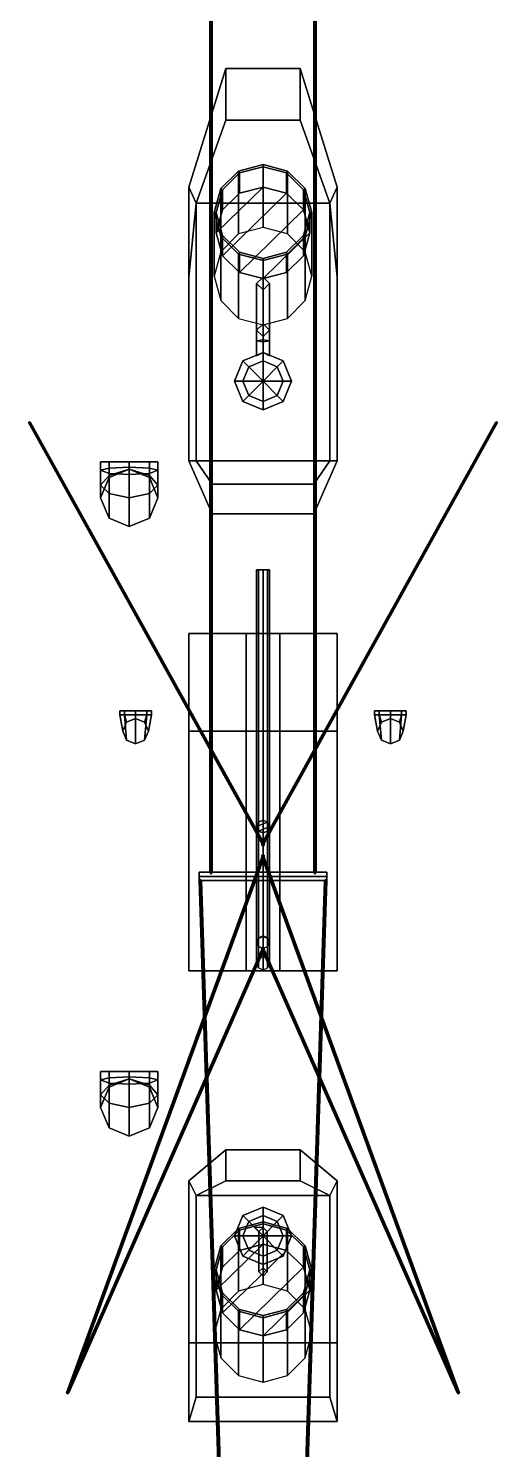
# Model space of a CAD drawing. Extents: x -2.2 to 2.2, y -19.6 to 20.7.
# Drawn here: x -2.21 to 2.21, y -6.52 to 6.89 of the extents above; entities that cross this region are included whole.
import ezdxf

# ---------------------------------------------------------------- set-up
doc = ezdxf.new("R2010")
doc.units = 0
doc.layers.add('SUPERSTRUCTURE', color=3, linetype='CONTINUOUS')

msp = doc.modelspace()

# ---------------------------------------------------------------- linework, layer by layer
at = {"layer": 'SUPERSTRUCTURE'}
for points in [[(-0.49, 19.61, 4.49), (-0.5, 19.62, 4.48), (-0.5, -1.07, 7.4), (-0.49, -1.08, 7.41)], [(-0.5, 19.62, 4.48), (-0.49, 19.61, 4.47), (-0.49, -1.09, 7.38), (-0.5, -1.07, 7.4)], [(-0.48, 19.6, 4.48), (-0.49, 19.61, 4.49), (-0.49, -1.08, 7.41), (-0.48, -1.07, 7.4)], [(-0.49, 19.61, 4.47), (-0.48, 19.6, 4.48), (-0.48, -1.07, 7.4), (-0.49, -1.09, 7.38)], [(0.49, 19.61, 4.49), (0.48, 19.6, 4.48), (0.48, -1.07, 7.4), (0.49, -1.08, 7.41)], [(0.48, 19.6, 4.48), (0.49, 19.61, 4.47), (0.49, -1.09, 7.38), (0.48, -1.07, 7.4)], [(0.5, 19.62, 4.48), (0.49, 19.61, 4.49), (0.49, -1.08, 7.41), (0.5, -1.07, 7.4)], [(0.49, 19.61, 4.47), (0.5, 19.62, 4.48), (0.5, -1.07, 7.4), (0.49, -1.09, 7.38)], [(-0.35, 6.02, 2.33), (-0.35, 6.51, 1.73), (-0.7, 5.39, 1.73), (-0.63, 5.24, 2.33)], [(-0.35, 6.51, 1.718), (-0.7, 5.39, 1.708), (-0.7, 5.39, 1.73), (-0.35, 6.51, 1.73)], [(0.35, 6.02, 2.33), (0.35, 6.51, 1.73), (-0.35, 6.51, 1.73), (-0.35, 6.02, 2.33)], [(0.35, 6.51, 1.73), (0.35, 6.51, 1.718), (-0.35, 6.51, 1.718), (-0.35, 6.51, 1.73)], [(0.7, 5.39, 1.73), (0.35, 6.51, 1.73), (0.35, 6.02, 2.33), (0.63, 5.24, 2.33)], [(0.7, 5.39, 1.73), (0.7, 5.39, 1.708), (0.35, 6.51, 1.718), (0.35, 6.51, 1.73)], [(0.63, 5.24, 2.33), (0.35, 6.02, 2.33), (-0.35, 6.02, 2.33), (-0.63, 5.24, 2.33)], [(-0.23, 4.948, 2.33), (-0.398, 4.78, 2.33), (-0.398, 5.376, 5.126), (-0.23, 5.541, 5.094)], [(-0.23, 5.541, 5.094), (-0.398, 5.376, 5.126), (-0.381, 5.366, 5.128), (-0.22, 5.524, 5.097)], [(-0.381, 5.175, 4.146), (-0.22, 5.333, 4.116), (-0.22, 5.524, 5.097), (-0.381, 5.366, 5.128)], [(0, 5.01, 2.33), (-0.23, 4.948, 2.33), (-0.23, 5.541, 5.094), (0, 5.602, 5.082)], [(0, 5.602, 5.082), (-0.23, 5.541, 5.094), (-0.22, 5.524, 5.097), (0, 5.582, 5.086)], [(-0.22, 5.333, 4.116), (0, 5.391, 4.104), (0, 5.582, 5.086), (-0.22, 5.524, 5.097)], [(0.23, 4.948, 2.33), (0, 5.01, 2.33), (0, 5.602, 5.082), (0.23, 5.541, 5.094)], [(0.23, 5.541, 5.094), (0, 5.602, 5.082), (0, 5.582, 5.086), (0.22, 5.524, 5.097)], [(0, 5.391, 4.104), (0.22, 5.333, 4.116), (0.22, 5.524, 5.097), (0, 5.582, 5.086)], [(0.398, 5.376, 5.126), (0.23, 5.541, 5.094), (0.22, 5.524, 5.097), (0.381, 5.366, 5.128)], [(0.22, 5.333, 4.116), (0.381, 5.175, 4.146), (0.381, 5.366, 5.128), (0.22, 5.524, 5.097)], [(0.398, 4.78, 2.33), (0.23, 4.948, 2.33), (0.23, 5.541, 5.094), (0.398, 5.376, 5.126)], [(-0.7, 5.39, 1.73), (-0.7, 4.54, 1.73), (-0.63, 5.24, 2.33)], [(-0.7, 5.39, 1.708), (-0.7, 4.54, 1.7), (-0.7, 4.54, 1.73), (-0.7, 5.39, 1.73)], [(-0.398, 4.78, 2.33), (-0.46, 4.55, 2.33), (-0.46, 5.15, 5.17), (-0.398, 5.376, 5.126)], [(-0.398, 5.376, 5.126), (-0.46, 5.15, 5.17), (-0.44, 5.15, 5.17), (-0.381, 5.366, 5.128)], [(0, 5.391, 4.104), (-0.44, 4.959, 4.188), (-0.381, 4.743, 4.23), (0.22, 5.333, 4.116)], [(-0.22, 5.333, 4.116), (-0.381, 5.175, 4.146), (-0.44, 4.959, 4.188), (0, 5.391, 4.104)], [(-0.44, 4.959, 4.188), (-0.381, 5.175, 4.146), (-0.381, 5.366, 5.128), (-0.44, 5.15, 5.17)], [(0.46, 5.15, 5.17), (0.398, 5.376, 5.126), (0.381, 5.366, 5.128), (0.44, 5.15, 5.17)], [(0.381, 5.175, 4.146), (0.44, 4.959, 4.188), (0.44, 5.15, 5.17), (0.381, 5.366, 5.128)], [(0.46, 4.55, 2.33), (0.398, 4.78, 2.33), (0.398, 5.376, 5.126), (0.46, 5.15, 5.17)], [(0.63, 5.24, 2.33), (0.7, 4.54, 1.73), (0.7, 5.39, 1.73), (0.63, 5.24, 2.33)], [(0.7, 4.54, 1.73), (0.7, 4.54, 1.7), (0.7, 5.39, 1.708), (0.7, 5.39, 1.73)], [(-0.7, 4.54, 1.73), (-0.7, 2.81, 1.73), (-0.63, 2.81, 2.33), (-0.63, 5.24, 2.33)], [(-0.63, 5.24, 2.33), (-0.63, 2.81, 2.33), (0.63, 2.81, 2.33), (0.63, 5.24, 2.33)], [(0.22, 5.333, 4.116), (-0.381, 4.743, 4.23), (-0.22, 4.585, 4.261), (0.381, 5.175, 4.146)], [(0.63, 2.81, 2.33), (0.7, 2.81, 1.73), (0.7, 4.54, 1.73), (0.63, 5.24, 2.33)], [(-0.46, 4.55, 2.33), (-0.398, 4.32, 2.33), (-0.398, 4.924, 5.214), (-0.46, 5.15, 5.17)], [(-0.46, 5.15, 5.17), (-0.398, 4.924, 5.214), (-0.381, 4.934, 5.212), (-0.44, 5.15, 5.17)], [(-0.381, 4.743, 4.23), (-0.44, 4.959, 4.188), (-0.44, 5.15, 5.17), (-0.381, 4.934, 5.212)], [(0.381, 5.175, 4.146), (-0.22, 4.585, 4.261), (0, 4.527, 4.272), (0.44, 4.959, 4.188)], [(0.44, 4.959, 4.188), (0.381, 4.743, 4.23), (0.381, 4.934, 5.212), (0.44, 5.15, 5.17)], [(0.398, 4.924, 5.214), (0.46, 5.15, 5.17), (0.44, 5.15, 5.17), (0.381, 4.934, 5.212)], [(0.398, 4.32, 2.33), (0.46, 4.55, 2.33), (0.46, 5.15, 5.17), (0.398, 4.924, 5.214)], [(0.44, 4.959, 4.188), (0, 4.527, 4.272), (0.22, 4.585, 4.261), (0.381, 4.743, 4.23)], [(-0.398, 4.924, 5.214), (-0.23, 4.759, 5.246), (-0.22, 4.776, 5.243), (-0.381, 4.934, 5.212)], [(-0.398, 4.32, 2.33), (-0.23, 4.152, 2.33), (-0.23, 4.759, 5.246), (-0.398, 4.924, 5.214)], [(-0.22, 4.585, 4.261), (-0.381, 4.743, 4.23), (-0.381, 4.934, 5.212), (-0.22, 4.776, 5.243)], [(0.381, 4.743, 4.23), (0.22, 4.585, 4.261), (0.22, 4.776, 5.243), (0.381, 4.934, 5.212)], [(0.23, 4.759, 5.246), (0.398, 4.924, 5.214), (0.381, 4.934, 5.212), (0.22, 4.776, 5.243)], [(0.23, 4.152, 2.33), (0.398, 4.32, 2.33), (0.398, 4.924, 5.214), (0.23, 4.759, 5.246)], [(-0.23, 4.759, 5.246), (0, 4.698, 5.258), (0, 4.718, 5.254), (-0.22, 4.776, 5.243)], [(-0.23, 4.152, 2.33), (0, 4.09, 2.33), (0, 4.698, 5.258), (-0.23, 4.759, 5.246)], [(0, 4.527, 4.272), (-0.22, 4.585, 4.261), (-0.22, 4.776, 5.243), (0, 4.718, 5.254)], [(0.22, 4.585, 4.261), (0, 4.527, 4.272), (0, 4.718, 5.254), (0.22, 4.776, 5.243)], [(0, 4.698, 5.258), (0.23, 4.759, 5.246), (0.22, 4.776, 5.243), (0, 4.718, 5.254)], [(0, 4.09, 2.33), (0.23, 4.152, 2.33), (0.23, 4.759, 5.246), (0, 4.698, 5.258)], [(-0.7, 4.54, 1.7), (-0.7, 2.81, 1.716), (-0.7, 2.81, 1.73), (-0.7, 4.54, 1.73)], [(0, 4.1, 2.59), (-0.06, 4.04, 2.59), (-0.06, 4.48, 4.59), (0, 4.54, 4.59)], [(0, 4.42, 4.59), (0.06, 4.48, 4.59), (0, 4.54, 4.59), (-0.06, 4.48, 4.59)], [(-0.06, 4.04, 2.59), (0, 3.98, 2.59), (0, 4.42, 4.59), (-0.06, 4.48, 4.59)], [(0.06, 4.04, 2.59), (0, 4.1, 2.59), (0, 4.54, 4.59), (0.06, 4.48, 4.59)], [(0, 3.98, 2.59), (0.06, 4.04, 2.59), (0.06, 4.48, 4.59), (0, 4.42, 4.59)], [(0.7, 2.81, 1.73), (0.7, 2.81, 1.716), (0.7, 4.54, 1.7), (0.7, 4.54, 1.73)], [(0, 3.95, 2.39), (-0.06, 3.94, 2.45), (-0.06, 4.04, 2.59), (0, 4.1, 2.59)], [(-0.06, 3.94, 2.45), (0, 3.93, 2.51), (0, 3.98, 2.59), (-0.06, 4.04, 2.59)], [(0.06, 3.94, 2.45), (0, 3.95, 2.39), (0, 4.1, 2.59), (0.06, 4.04, 2.59)], [(0, 3.93, 2.51), (0.06, 3.94, 2.45), (0.06, 4.04, 2.59), (0, 3.98, 2.59)], [(0, 3.83, 2.39), (-0.06, 3.8, 2.45), (-0.06, 3.94, 2.45), (0, 3.95, 2.39)], [(-0.06, 3.8, 2.45), (0, 3.83, 2.51), (0, 3.93, 2.51), (-0.06, 3.94, 2.45)], [(0.06, 3.8, 2.45), (0, 3.83, 2.39), (0, 3.95, 2.39), (0.06, 3.94, 2.45)], [(0, 3.83, 2.51), (0.06, 3.8, 2.45), (0.06, 3.94, 2.45), (0, 3.93, 2.51)], [(0, 3.751, 2.68), (0, 3.83, 2.53), (-0.191, 3.751, 2.53), (-0.135, 3.695, 2.68)], [(0, 3.83, 2.33), (-0.191, 3.751, 2.33), (-0.191, 3.751, 2.53), (0, 3.83, 2.53)], [(0.135, 3.695, 2.68), (0.191, 3.751, 2.53), (0, 3.83, 2.53), (0, 3.751, 2.68)], [(0.191, 3.751, 2.33), (0, 3.83, 2.33), (0, 3.83, 2.53), (0.191, 3.751, 2.53)], [(-0.135, 3.695, 2.68), (-0.191, 3.751, 2.53), (-0.27, 3.56, 2.53), (-0.191, 3.56, 2.68)], [(-0.191, 3.751, 2.33), (-0.27, 3.56, 2.33), (-0.27, 3.56, 2.53), (-0.191, 3.751, 2.53)], [(0, 3.56, 2.77), (-0.135, 3.695, 2.68), (-0.191, 3.56, 2.68), (0, 3.56, 2.77)], [(0, 3.56, 2.77), (0, 3.751, 2.68), (-0.135, 3.695, 2.68), (0, 3.56, 2.77)], [(0, 3.56, 2.77), (0.135, 3.695, 2.68), (0, 3.751, 2.68), (0, 3.56, 2.77)], [(0, 3.56, 2.77), (0.191, 3.56, 2.68), (0.135, 3.695, 2.68), (0, 3.56, 2.77)], [(0.191, 3.56, 2.68), (0.27, 3.56, 2.53), (0.191, 3.751, 2.53), (0.135, 3.695, 2.68)], [(0.27, 3.56, 2.33), (0.191, 3.751, 2.33), (0.191, 3.751, 2.53), (0.27, 3.56, 2.53)], [(-0.191, 3.56, 2.68), (-0.27, 3.56, 2.53), (-0.191, 3.369, 2.53), (-0.135, 3.425, 2.68)], [(-0.27, 3.56, 2.33), (-0.191, 3.369, 2.33), (-0.191, 3.369, 2.53), (-0.27, 3.56, 2.53)], [(0, 3.56, 2.77), (-0.191, 3.56, 2.68), (-0.135, 3.425, 2.68), (0, 3.56, 2.77)], [(0, 3.56, 2.77), (-0.135, 3.425, 2.68), (0, 3.369, 2.68), (0, 3.56, 2.77)], [(0, 3.56, 2.77), (0, 3.369, 2.68), (0.135, 3.425, 2.68), (0, 3.56, 2.77)], [(0, 3.56, 2.77), (0.135, 3.425, 2.68), (0.191, 3.56, 2.68), (0, 3.56, 2.77)], [(0.135, 3.425, 2.68), (0.191, 3.369, 2.53), (0.27, 3.56, 2.53), (0.191, 3.56, 2.68)], [(0.191, 3.369, 2.33), (0.27, 3.56, 2.33), (0.27, 3.56, 2.53), (0.191, 3.369, 2.53)], [(-0.135, 3.425, 2.68), (-0.191, 3.369, 2.53), (0, 3.29, 2.53), (0, 3.369, 2.68)], [(-0.191, 3.369, 2.33), (0, 3.29, 2.33), (0, 3.29, 2.53), (-0.191, 3.369, 2.53)], [(0, 3.369, 2.68), (0, 3.29, 2.53), (0.191, 3.369, 2.53), (0.135, 3.425, 2.68)], [(0, 3.29, 2.33), (0.191, 3.369, 2.33), (0.191, 3.369, 2.53), (0, 3.29, 2.53)], [(-0.01, -0.8, 8.5), (0, -0.8, 8.51), (-2.2, 3.18, 1.73), (-2.21, 3.17, 1.73)], [(-2.2, 3.18, 1.47), (-2.21, 3.17, 1.47), (-2.21, 3.17, 1.73), (-2.2, 3.18, 1.73)], [(0, -0.8, 8.49), (-0.01, -0.8, 8.5), (-2.21, 3.17, 1.73), (-2.2, 3.16, 1.73)], [(-2.21, 3.17, 1.47), (-2.2, 3.16, 1.47), (-2.2, 3.16, 1.73), (-2.21, 3.17, 1.73)], [(0, -0.8, 8.51), (0.01, -0.8, 8.5), (-2.19, 3.17, 1.73), (-2.2, 3.18, 1.73)], [(-2.19, 3.17, 1.47), (-2.2, 3.18, 1.47), (-2.2, 3.18, 1.73), (-2.19, 3.17, 1.73)], [(0.01, -0.8, 8.5), (0, -0.8, 8.49), (-2.2, 3.16, 1.73), (-2.19, 3.17, 1.73)], [(-2.2, 3.16, 1.47), (-2.19, 3.17, 1.47), (-2.19, 3.17, 1.73), (-2.2, 3.16, 1.73)], [(-0.01, -0.8, 8.5), (0, -0.8, 8.51), (2.2, 3.18, 1.73), (2.19, 3.17, 1.73)], [(0, -0.8, 8.49), (-0.01, -0.8, 8.5), (2.19, 3.17, 1.73), (2.2, 3.16, 1.73)], [(0, -0.8, 8.51), (0.01, -0.8, 8.5), (2.21, 3.17, 1.73), (2.2, 3.18, 1.73)], [(0.01, -0.8, 8.5), (0, -0.8, 8.49), (2.2, 3.16, 1.73), (2.21, 3.17, 1.73)], [(2.2, 3.18, 1.47), (2.19, 3.17, 1.47), (2.19, 3.17, 1.73), (2.2, 3.18, 1.73)], [(2.19, 3.17, 1.47), (2.2, 3.16, 1.47), (2.2, 3.16, 1.73), (2.19, 3.17, 1.73)], [(2.21, 3.17, 1.47), (2.2, 3.18, 1.47), (2.2, 3.18, 1.73), (2.21, 3.17, 1.73)], [(2.2, 3.16, 1.47), (2.21, 3.17, 1.47), (2.21, 3.17, 1.73), (2.2, 3.16, 1.73)], [(-1.53, 2.72, 2.4), (-1.451, 2.69, 2.65), (-1.451, 2.8, 2.66), (-1.53, 2.8, 2.4)], [(-1.451, 2.74, 2.2), (-1.53, 2.72, 2.4), (-1.53, 2.8, 2.4), (-1.451, 2.8, 2.19)], [(-1.53, 2.8, 2.4), (-1.069, 2.8, 2.66), (-0.99, 2.8, 2.4), (-1.451, 2.8, 2.19)], [(-1.451, 2.8, 2.66), (-1.26, 2.8, 2.78), (-1.069, 2.8, 2.66), (-1.53, 2.8, 2.4)], [(-1.451, 2.67, 2.209), (-1.53, 2.58, 2.4), (-1.53, 2.72, 2.4), (-1.451, 2.74, 2.2)], [(-1.53, 2.58, 2.4), (-1.451, 2.5, 2.591), (-1.451, 2.69, 2.65), (-1.53, 2.72, 2.4)], [(-1.451, 2.69, 2.65), (-1.26, 2.68, 2.77), (-1.26, 2.8, 2.78), (-1.451, 2.8, 2.66)], [(-1.451, 2.8, 2.19), (-0.99, 2.8, 2.4), (-1.069, 2.8, 2.19), (-1.26, 2.8, 2.1)], [(-1.26, 2.75, 2.13), (-1.451, 2.74, 2.2), (-1.451, 2.8, 2.19), (-1.26, 2.8, 2.1)], [(-1.26, 2.73, 2.11), (-1.451, 2.67, 2.209), (-1.451, 2.74, 2.2), (-1.26, 2.75, 2.13)], [(-1.26, 2.73, 1.68), (-1.451, 2.651, 1.66), (-1.451, 2.651, 2.14), (-1.26, 2.73, 2.11)], [(-1.26, 2.73, 2.11), (-1.451, 2.651, 2.14), (-1.451, 2.67, 2.209), (-1.26, 2.73, 2.11)], [(-1.451, 2.5, 2.591), (-1.26, 2.46, 2.67), (-1.26, 2.68, 2.77), (-1.451, 2.69, 2.65)], [(-1.26, 2.68, 2.77), (-1.069, 2.69, 2.65), (-1.069, 2.8, 2.66), (-1.26, 2.8, 2.78)], [(-1.069, 2.74, 2.2), (-1.26, 2.75, 2.13), (-1.26, 2.8, 2.1), (-1.069, 2.8, 2.19)], [(-1.069, 2.67, 2.209), (-1.26, 2.73, 2.11), (-1.26, 2.75, 2.13), (-1.069, 2.74, 2.2)], [(-1.069, 2.651, 1.66), (-1.26, 2.73, 1.68), (-1.26, 2.73, 2.11), (-1.069, 2.651, 2.14)], [(-1.069, 2.651, 2.14), (-1.26, 2.73, 2.11), (-1.26, 2.73, 2.11), (-1.069, 2.67, 2.209)], [(-1.26, 2.46, 2.67), (-1.069, 2.5, 2.591), (-1.069, 2.69, 2.65), (-1.26, 2.68, 2.77)], [(-1.069, 2.69, 2.65), (-0.99, 2.72, 2.4), (-0.99, 2.8, 2.4), (-1.069, 2.8, 2.66)], [(-0.99, 2.72, 2.4), (-1.069, 2.74, 2.2), (-1.069, 2.8, 2.19), (-0.99, 2.8, 2.4)], [(-0.99, 2.58, 2.4), (-1.069, 2.67, 2.209), (-1.069, 2.74, 2.2), (-0.99, 2.72, 2.4)], [(-1.069, 2.5, 2.591), (-0.99, 2.58, 2.4), (-0.99, 2.72, 2.4), (-1.069, 2.69, 2.65)], [(-0.7, 2.81, 1.73), (-0.48, 2.31, 1.73), (-0.48, 2.59, 2.33), (-0.63, 2.81, 2.33)], [(-0.7, 2.81, 1.716), (-0.48, 2.31, 1.721), (-0.48, 2.31, 1.73), (-0.7, 2.81, 1.73)], [(-0.63, 2.81, 2.33), (-0.48, 2.59, 2.33), (0.48, 2.59, 2.33), (0.63, 2.81, 2.33)], [(0.48, 2.59, 2.33), (0.48, 2.31, 1.73), (0.7, 2.81, 1.73), (0.63, 2.81, 2.33)], [(0.48, 2.31, 1.73), (0.48, 2.31, 1.721), (0.7, 2.81, 1.716), (0.7, 2.81, 1.73)], [(-1.451, 2.651, 2.14), (-1.53, 2.46, 2.22), (-1.53, 2.58, 2.4), (-1.451, 2.67, 2.209)], [(-1.451, 2.651, 1.66), (-1.53, 2.46, 1.65), (-1.53, 2.46, 2.22), (-1.451, 2.651, 2.14)], [(-1.53, 2.46, 2.22), (-1.451, 2.269, 2.31), (-1.451, 2.5, 2.591), (-1.53, 2.58, 2.4)], [(-0.99, 2.46, 2.22), (-1.069, 2.651, 2.14), (-1.069, 2.67, 2.209), (-0.99, 2.58, 2.4)], [(-0.99, 2.46, 1.65), (-1.069, 2.651, 1.66), (-1.069, 2.651, 2.14), (-0.99, 2.46, 2.22)], [(-1.069, 2.269, 2.31), (-0.99, 2.46, 2.22), (-0.99, 2.58, 2.4), (-1.069, 2.5, 2.591)], [(-0.48, 2.59, 2.33), (-0.48, 2.31, 1.73), (0.48, 2.31, 1.73), (0.48, 2.59, 2.33)], [(-1.53, 2.46, 1.65), (-1.451, 2.269, 1.67), (-1.451, 2.269, 2.31), (-1.53, 2.46, 2.22)], [(-1.451, 2.269, 2.31), (-1.26, 2.19, 2.35), (-1.26, 2.46, 2.67), (-1.451, 2.5, 2.591)], [(-1.26, 2.19, 2.35), (-1.069, 2.269, 2.31), (-1.069, 2.5, 2.591), (-1.26, 2.46, 2.67)], [(-1.069, 2.269, 1.67), (-0.99, 2.46, 1.65), (-0.99, 2.46, 2.22), (-1.069, 2.269, 2.31)], [(-0.48, 2.31, 1.73), (-0.48, 2.31, 1.721), (0.48, 2.31, 1.721), (0.48, 2.31, 1.73)], [(-1.451, 2.269, 1.67), (-1.26, 2.19, 1.68), (-1.26, 2.19, 2.35), (-1.451, 2.269, 2.31)], [(-1.26, 2.19, 1.68), (-1.069, 2.269, 1.67), (-1.069, 2.269, 2.31), (-1.26, 2.19, 2.35)], [(-0.042, -1.697, 4.498), (-0.06, -1.737, 4.54), (-0.06, 1.78, 4.54), (-0.042, 1.78, 4.498)], [(-0.06, -1.737, 4.54), (-0.042, -1.691, 4.582), (-0.042, 1.78, 4.582), (-0.06, 1.78, 4.54)], [(-0.042, 1.78, 4.582), (0, 1.78, 4.6), (0.042, 1.78, 4.582), (-0.06, 1.78, 4.54)], [(-0.06, 1.78, 4.54), (0.042, 1.78, 4.582), (0.06, 1.78, 4.54), (-0.042, 1.78, 4.498)], [(0, -1.681, 4.48), (-0.042, -1.697, 4.498), (-0.042, 1.78, 4.498), (0, 1.78, 4.48)], [(-0.042, -1.691, 4.582), (0, -1.672, 4.6), (0, 1.78, 4.6), (-0.042, 1.78, 4.582)], [(-0.042, 1.78, 4.498), (0.06, 1.78, 4.54), (0.042, 1.78, 4.498), (0, 1.78, 4.48)], [(0.042, -1.697, 4.498), (0, -1.681, 4.48), (0, 1.78, 4.48), (0.042, 1.78, 4.498)], [(0, -1.672, 4.6), (0.042, -1.691, 4.582), (0.042, 1.78, 4.582), (0, 1.78, 4.6)], [(0.06, -1.737, 4.54), (0.042, -1.697, 4.498), (0.042, 1.78, 4.498), (0.06, 1.78, 4.54)], [(0.042, -1.691, 4.582), (0.06, -1.737, 4.54), (0.06, 1.78, 4.54), (0.042, 1.78, 4.582)], [(-0.7, 1.18, 1.81), (-0.7, 0.26, 1.81), (-0.16, 0.26, 1.95), (-0.16, 1.18, 1.95)], [(0.16, 1.18, 1.95), (0.7, 1.18, 1.81), (-0.7, 1.18, 1.81), (-0.16, 1.18, 1.95)], [(-0.7, 1.18, 1.731), (-0.7, 0.26, 1.74), (-0.7, 0.26, 1.81), (-0.7, 1.18, 1.81)], [(0.7, 1.18, 1.81), (0.7, 1.18, 1.731), (-0.7, 1.18, 1.731), (-0.7, 1.18, 1.81)], [(-0.16, 1.18, 1.95), (-0.16, 0.26, 1.95), (0.16, 0.26, 1.95), (0.16, 1.18, 1.95)], [(0.16, 0.26, 1.95), (0.7, 0.26, 1.81), (0.7, 1.18, 1.81), (0.16, 1.18, 1.95)], [(0.7, 0.26, 1.81), (0.7, 0.26, 1.74), (0.7, 1.18, 1.731), (0.7, 1.18, 1.81)], [(-1.306, 0.412, 2.414), (-1.35, 0.412, 2.52), (-1.35, 0.45, 2.52), (-1.306, 0.45, 2.414)], [(-1.35, 0.412, 2.52), (-1.306, 0.412, 2.626), (-1.306, 0.45, 2.626), (-1.35, 0.45, 2.52)], [(-1.35, 0.45, 2.52), (-1.306, 0.45, 2.626), (-1.2, 0.45, 2.67), (-1.306, 0.45, 2.414)], [(-1.285, 0.345, 2.36), (-1.32, 0.26, 2.44), (-1.35, 0.412, 2.52), (-1.306, 0.412, 2.414)], [(-1.32, 0.26, 2.44), (-1.285, 0.175, 2.52), (-1.306, 0.412, 2.626), (-1.35, 0.412, 2.52)], [(-1.306, 0.412, 2.626), (-1.2, 0.412, 2.67), (-1.2, 0.45, 2.67), (-1.306, 0.45, 2.626)], [(-1.2, 0.412, 2.37), (-1.306, 0.412, 2.414), (-1.306, 0.45, 2.414), (-1.2, 0.45, 2.37)], [(-1.306, 0.45, 2.414), (-1.2, 0.45, 2.67), (-1.094, 0.45, 2.626), (-1.2, 0.45, 2.37)], [(-1.2, 0.38, 2.33), (-1.285, 0.345, 2.36), (-1.306, 0.412, 2.414), (-1.2, 0.412, 2.37)], [(-1.285, 0.175, 2.52), (-1.2, 0.14, 2.55), (-1.2, 0.412, 2.67), (-1.306, 0.412, 2.626)], [(-1.2, 0.412, 2.67), (-1.094, 0.412, 2.626), (-1.094, 0.45, 2.626), (-1.2, 0.45, 2.67)], [(-1.094, 0.412, 2.414), (-1.2, 0.412, 2.37), (-1.2, 0.45, 2.37), (-1.094, 0.45, 2.414)], [(-1.2, 0.45, 2.37), (-1.094, 0.45, 2.626), (-1.05, 0.45, 2.52), (-1.094, 0.45, 2.414)], [(-1.115, 0.345, 2.36), (-1.2, 0.38, 2.33), (-1.2, 0.412, 2.37), (-1.094, 0.412, 2.414)], [(-1.2, 0.14, 2.55), (-1.115, 0.175, 2.52), (-1.094, 0.412, 2.626), (-1.2, 0.412, 2.67)], [(-1.08, 0.26, 2.44), (-1.115, 0.345, 2.36), (-1.094, 0.412, 2.414), (-1.05, 0.412, 2.52)], [(-1.115, 0.175, 2.52), (-1.08, 0.26, 2.44), (-1.05, 0.412, 2.52), (-1.094, 0.412, 2.626)], [(-1.05, 0.412, 2.52), (-1.094, 0.412, 2.414), (-1.094, 0.45, 2.414), (-1.05, 0.45, 2.52)], [(-1.094, 0.412, 2.626), (-1.05, 0.412, 2.52), (-1.05, 0.45, 2.52), (-1.094, 0.45, 2.626)], [(1.05, 0.45, 2.52), (1.094, 0.45, 2.626), (1.2, 0.45, 2.67), (1.094, 0.45, 2.414)], [(1.05, 0.412, 2.52), (1.094, 0.412, 2.626), (1.094, 0.45, 2.626), (1.05, 0.45, 2.52)], [(1.094, 0.412, 2.414), (1.05, 0.412, 2.52), (1.05, 0.45, 2.52), (1.094, 0.45, 2.414)], [(1.08, 0.26, 2.44), (1.115, 0.175, 2.52), (1.094, 0.412, 2.626), (1.05, 0.412, 2.52)], [(1.115, 0.345, 2.36), (1.08, 0.26, 2.44), (1.05, 0.412, 2.52), (1.094, 0.412, 2.414)], [(1.094, 0.45, 2.414), (1.2, 0.45, 2.67), (1.306, 0.45, 2.626), (1.2, 0.45, 2.37)], [(1.2, 0.412, 2.37), (1.094, 0.412, 2.414), (1.094, 0.45, 2.414), (1.2, 0.45, 2.37)], [(1.094, 0.412, 2.626), (1.2, 0.412, 2.67), (1.2, 0.45, 2.67), (1.094, 0.45, 2.626)], [(1.115, 0.175, 2.52), (1.2, 0.14, 2.55), (1.2, 0.412, 2.67), (1.094, 0.412, 2.626)], [(1.2, 0.38, 2.33), (1.115, 0.345, 2.36), (1.094, 0.412, 2.414), (1.2, 0.412, 2.37)], [(1.2, 0.45, 2.37), (1.306, 0.45, 2.626), (1.35, 0.45, 2.52), (1.306, 0.45, 2.414)], [(1.306, 0.412, 2.414), (1.2, 0.412, 2.37), (1.2, 0.45, 2.37), (1.306, 0.45, 2.414)], [(1.2, 0.412, 2.67), (1.306, 0.412, 2.626), (1.306, 0.45, 2.626), (1.2, 0.45, 2.67)], [(1.2, 0.14, 2.55), (1.285, 0.175, 2.52), (1.306, 0.412, 2.626), (1.2, 0.412, 2.67)], [(1.285, 0.345, 2.36), (1.2, 0.38, 2.33), (1.2, 0.412, 2.37), (1.306, 0.412, 2.414)], [(1.285, 0.175, 2.52), (1.32, 0.26, 2.44), (1.35, 0.412, 2.52), (1.306, 0.412, 2.626)], [(1.32, 0.26, 2.44), (1.285, 0.345, 2.36), (1.306, 0.412, 2.414), (1.35, 0.412, 2.52)], [(1.306, 0.412, 2.626), (1.35, 0.412, 2.52), (1.35, 0.45, 2.52), (1.306, 0.45, 2.626)], [(1.35, 0.412, 2.52), (1.306, 0.412, 2.414), (1.306, 0.45, 2.414), (1.35, 0.45, 2.52)], [(-1.285, 0.345, 1.69), (-1.32, 0.26, 1.68), (-1.32, 0.26, 2.44), (-1.285, 0.345, 2.36)], [(-1.2, 0.38, 1.7), (-1.285, 0.345, 1.69), (-1.285, 0.345, 2.36), (-1.2, 0.38, 2.33)], [(-1.115, 0.345, 1.69), (-1.2, 0.38, 1.7), (-1.2, 0.38, 2.33), (-1.115, 0.345, 2.36)], [(-1.08, 0.26, 1.68), (-1.115, 0.345, 1.69), (-1.115, 0.345, 2.36), (-1.08, 0.26, 2.44)], [(1.115, 0.345, 1.69), (1.08, 0.26, 1.68), (1.08, 0.26, 2.44), (1.115, 0.345, 2.36)], [(1.2, 0.38, 1.7), (1.115, 0.345, 1.69), (1.115, 0.345, 2.36), (1.2, 0.38, 2.33)], [(1.285, 0.345, 1.69), (1.2, 0.38, 1.7), (1.2, 0.38, 2.33), (1.285, 0.345, 2.36)], [(1.32, 0.26, 1.68), (1.285, 0.345, 1.69), (1.285, 0.345, 2.36), (1.32, 0.26, 2.44)], [(-1.32, 0.26, 1.68), (-1.285, 0.175, 1.69), (-1.285, 0.175, 2.52), (-1.32, 0.26, 2.44)], [(-1.285, 0.175, 1.69), (-1.2, 0.14, 1.7), (-1.2, 0.14, 2.55), (-1.285, 0.175, 2.52)], [(-1.2, 0.14, 1.7), (-1.115, 0.175, 1.69), (-1.115, 0.175, 2.52), (-1.2, 0.14, 2.55)], [(-1.115, 0.175, 1.69), (-1.08, 0.26, 1.68), (-1.08, 0.26, 2.44), (-1.115, 0.175, 2.52)], [(-0.7, 0.26, 1.81), (-0.7, -2, 1.81), (-0.16, -2, 1.95), (-0.16, 0.26, 1.95)], [(-0.7, 0.26, 1.74), (-0.7, -2, 1.771), (-0.7, -2, 1.81), (-0.7, 0.26, 1.81)], [(-0.16, 0.26, 1.95), (-0.16, -2, 1.95), (0.16, -2, 1.95), (0.16, 0.26, 1.95)], [(0.16, -2, 1.95), (0.7, -2, 1.81), (0.7, 0.26, 1.81), (0.16, 0.26, 1.95)], [(0.7, -2, 1.81), (0.7, -2, 1.771), (0.7, 0.26, 1.74), (0.7, 0.26, 1.81)], [(1.08, 0.26, 1.68), (1.115, 0.175, 1.69), (1.115, 0.175, 2.52), (1.08, 0.26, 2.44)], [(1.115, 0.175, 1.69), (1.2, 0.14, 1.7), (1.2, 0.14, 2.55), (1.115, 0.175, 2.52)], [(1.2, 0.14, 1.7), (1.285, 0.175, 1.69), (1.285, 0.175, 2.52), (1.2, 0.14, 2.55)], [(1.285, 0.175, 1.69), (1.32, 0.26, 1.68), (1.32, 0.26, 2.44), (1.285, 0.175, 2.52)], [(-0.06, -0.64, 9.49), (0.042, -0.598, 9.49), (0, -0.58, 9.49), (-0.042, -0.598, 9.49)], [(-0.042, -1.688, 4.63), (-0.06, -1.73, 4.63), (-0.06, -0.64, 9.49), (-0.042, -0.598, 9.49)], [(-0.042, -0.682, 9.49), (0.06, -0.64, 9.49), (0.042, -0.598, 9.49), (-0.06, -0.64, 9.49)], [(-0.06, -1.73, 4.63), (-0.042, -1.772, 4.63), (-0.042, -0.682, 9.49), (-0.06, -0.64, 9.49)], [(0, -1.67, 4.63), (-0.042, -1.688, 4.63), (-0.042, -0.598, 9.49), (0, -0.58, 9.49)], [(0, -0.7, 9.49), (0.042, -0.682, 9.49), (0.06, -0.64, 9.49), (-0.042, -0.682, 9.49)], [(0.042, -1.688, 4.63), (0, -1.67, 4.63), (0, -0.58, 9.49), (0.042, -0.598, 9.49)], [(0.06, -1.73, 4.63), (0.042, -1.688, 4.63), (0.042, -0.598, 9.49), (0.06, -0.64, 9.49)], [(0.042, -1.772, 4.63), (0.06, -1.73, 4.63), (0.06, -0.64, 9.49), (0.042, -0.682, 9.49)], [(-0.042, -1.772, 4.63), (0, -1.79, 4.63), (0, -0.7, 9.49), (-0.042, -0.682, 9.49)], [(-0.01, -0.82, 8.5), (0, -0.82, 8.51), (0, -0.8, 8.51), (-0.01, -0.8, 8.5)], [(0, -0.81, 8.49), (-0.01, -0.82, 8.5), (-0.01, -0.8, 8.5), (0, -0.8, 8.49)], [(0, -1.79, 4.63), (0.042, -1.772, 4.63), (0.042, -0.682, 9.49), (0, -0.7, 9.49)], [(0, -0.82, 8.51), (0.01, -0.82, 8.5), (0.01, -0.8, 8.5), (0, -0.8, 8.51)], [(0.01, -0.82, 8.5), (0, -0.81, 8.49), (0, -0.8, 8.49), (0.01, -0.8, 8.5)], [(0, -0.93, 8.51), (-0.01, -0.93, 8.5), (-1.85, -5.98, 1.85), (-1.84, -5.99, 1.85)], [(-0.01, -0.93, 8.5), (0, -0.93, 8.49), (-1.84, -5.97, 1.85), (-1.85, -5.98, 1.85)], [(0.01, -0.93, 8.5), (0, -0.93, 8.51), (-1.84, -5.99, 1.85), (-1.83, -5.98, 1.85)], [(0, -0.93, 8.49), (0.01, -0.93, 8.5), (-1.83, -5.98, 1.85), (-1.84, -5.97, 1.85)], [(0, -0.91, 8.51), (-0.01, -0.91, 8.5), (-0.01, -0.93, 8.5), (0, -0.93, 8.51)], [(-0.01, -0.91, 8.5), (0, -0.92, 8.49), (0, -0.93, 8.49), (-0.01, -0.93, 8.5)], [(0, -0.93, 8.51), (-0.01, -0.93, 8.5), (1.83, -5.98, 1.85), (1.84, -5.99, 1.85)], [(-0.01, -0.93, 8.5), (0, -0.93, 8.49), (1.84, -5.97, 1.85), (1.83, -5.98, 1.85)], [(0.01, -0.91, 8.5), (0, -0.91, 8.51), (0, -0.93, 8.51), (0.01, -0.93, 8.5)], [(0, -0.92, 8.49), (0.01, -0.91, 8.5), (0.01, -0.93, 8.5), (0, -0.93, 8.49)], [(0.01, -0.93, 8.5), (0, -0.93, 8.51), (1.84, -5.99, 1.85), (1.85, -5.98, 1.85)], [(0, -0.93, 8.49), (0.01, -0.93, 8.5), (1.85, -5.98, 1.85), (1.84, -5.97, 1.85)], [(0.6, -1.11, 7.44), (0.6, -1.07, 7.4), (-0.6, -1.07, 7.4), (-0.6, -1.11, 7.44)], [(0.6, -1.07, 7.4), (0.6, -1.11, 7.36), (-0.6, -1.11, 7.36), (-0.6, -1.07, 7.4)], [(-0.6, -1.11, 7.44), (-0.6, -1.07, 7.4), (-0.6, -1.11, 7.36), (-0.6, -1.15, 7.4)], [(0.6, -1.15, 7.4), (0.6, -1.11, 7.36), (0.6, -1.07, 7.4), (0.6, -1.11, 7.44)], [(0.6, -1.15, 7.4), (0.6, -1.11, 7.44), (-0.6, -1.11, 7.44), (-0.6, -1.15, 7.4)], [(0.6, -1.11, 7.36), (0.6, -1.15, 7.4), (-0.6, -1.15, 7.4), (-0.6, -1.11, 7.36)], [(-0.59, -1.14, 7.41), (-0.6, -1.15, 7.4), (-0.01, -19.56, 4.4), (0, -19.55, 4.412)], [(-0.6, -1.15, 7.4), (-0.59, -1.14, 7.39), (0, -19.55, 4.392), (-0.01, -19.56, 4.4)], [(-0.58, -1.15, 7.4), (-0.59, -1.14, 7.41), (0, -19.55, 4.412), (0.01, -19.56, 4.4)], [(-0.59, -1.14, 7.39), (-0.58, -1.15, 7.4), (0.01, -19.56, 4.4), (0, -19.55, 4.392)], [(0.59, -1.14, 7.41), (0.58, -1.15, 7.4), (-0.01, -19.56, 4.4), (0, -19.55, 4.412)], [(0.58, -1.15, 7.4), (0.59, -1.14, 7.39), (0, -19.55, 4.392), (-0.01, -19.56, 4.4)], [(0.6, -1.15, 7.4), (0.59, -1.14, 7.41), (0, -19.55, 4.412), (0.01, -19.56, 4.4)], [(0.59, -1.14, 7.39), (0.6, -1.15, 7.4), (0.01, -19.56, 4.4), (0, -19.55, 4.392)], [(-0.042, -1.888, 1.95), (-0.06, -1.93, 1.95), (-0.06, -1.73, 4.63), (-0.042, -1.688, 4.63)], [(-0.06, -1.93, 1.95), (-0.042, -1.972, 1.95), (-0.042, -1.772, 4.63), (-0.06, -1.73, 4.63)], [(0, -1.87, 1.95), (-0.042, -1.888, 1.95), (-0.042, -1.688, 4.63), (0, -1.67, 4.63)], [(0.042, -1.888, 1.95), (0, -1.87, 1.95), (0, -1.67, 4.63), (0.042, -1.688, 4.63)], [(0.06, -1.93, 1.95), (0.042, -1.888, 1.95), (0.042, -1.688, 4.63), (0.06, -1.73, 4.63)], [(0.042, -1.972, 1.95), (0.06, -1.93, 1.95), (0.06, -1.73, 4.63), (0.042, -1.772, 4.63)], [(0, -1.8, 4.62), (-0.01, -1.8, 4.61), (-1.85, -5.98, 1.85), (-1.84, -5.99, 1.85)], [(-0.01, -1.8, 4.61), (0, -1.8, 4.6), (-1.84, -5.97, 1.85), (-1.85, -5.98, 1.85)], [(0.01, -1.8, 4.61), (0, -1.8, 4.62), (-1.84, -5.99, 1.85), (-1.83, -5.98, 1.85)], [(0, -1.8, 4.6), (0.01, -1.8, 4.61), (-1.83, -5.98, 1.85), (-1.84, -5.97, 1.85)], [(-0.042, -1.972, 1.95), (0, -1.99, 1.95), (0, -1.79, 4.63), (-0.042, -1.772, 4.63)], [(0, -1.79, 4.62), (-0.01, -1.78, 4.61), (-0.01, -1.8, 4.61), (0, -1.8, 4.62)], [(-0.01, -1.78, 4.61), (0, -1.79, 4.6), (0, -1.8, 4.6), (-0.01, -1.8, 4.61)], [(0, -1.8, 4.62), (-0.01, -1.8, 4.61), (1.83, -5.98, 1.85), (1.84, -5.99, 1.85)], [(-0.01, -1.8, 4.61), (0, -1.8, 4.6), (1.84, -5.97, 1.85), (1.83, -5.98, 1.85)], [(0, -1.99, 1.95), (0.042, -1.972, 1.95), (0.042, -1.772, 4.63), (0, -1.79, 4.63)], [(0.01, -1.78, 4.61), (0, -1.79, 4.62), (0, -1.8, 4.62), (0.01, -1.8, 4.61)], [(0, -1.79, 4.6), (0.01, -1.78, 4.61), (0.01, -1.8, 4.61), (0, -1.8, 4.6)], [(0.01, -1.8, 4.61), (0, -1.8, 4.62), (1.84, -5.99, 1.85), (1.85, -5.98, 1.85)], [(0, -1.8, 4.6), (0.01, -1.8, 4.61), (1.85, -5.98, 1.85), (1.84, -5.97, 1.85)], [(-0.16, -2, 1.95), (-0.7, -2, 1.81), (0.7, -2, 1.81), (0.16, -2, 1.95)], [(-0.7, -2, 1.81), (-0.7, -2, 1.771), (0.7, -2, 1.771), (0.7, -2, 1.81)], [(-1.451, -3.01, 2.26), (-1.53, -3.03, 2.46), (-1.53, -2.95, 2.46), (-1.451, -2.95, 2.25)], [(-1.53, -3.03, 2.46), (-1.451, -3.06, 2.71), (-1.451, -2.95, 2.72), (-1.53, -2.95, 2.46)], [(-1.451, -2.95, 2.72), (-1.26, -2.95, 2.84), (-1.069, -2.95, 2.72), (-1.53, -2.95, 2.46)], [(-1.53, -2.95, 2.46), (-1.069, -2.95, 2.72), (-0.99, -2.95, 2.46), (-1.451, -2.95, 2.25)], [(-1.451, -3.08, 2.269), (-1.53, -3.17, 2.46), (-1.53, -3.03, 2.46), (-1.451, -3.01, 2.26)], [(-1.53, -3.17, 2.46), (-1.451, -3.25, 2.651), (-1.451, -3.06, 2.71), (-1.53, -3.03, 2.46)], [(-1.451, -3.099, 2.2), (-1.53, -3.29, 2.28), (-1.53, -3.17, 2.46), (-1.451, -3.08, 2.269)], [(-1.26, -3, 2.19), (-1.451, -3.01, 2.26), (-1.451, -2.95, 2.25), (-1.26, -2.95, 2.16)], [(-1.451, -3.06, 2.71), (-1.26, -3.07, 2.83), (-1.26, -2.95, 2.84), (-1.451, -2.95, 2.72)], [(-1.451, -2.95, 2.25), (-0.99, -2.95, 2.46), (-1.069, -2.95, 2.25), (-1.26, -2.95, 2.16)], [(-1.26, -3.02, 2.17), (-1.451, -3.08, 2.269), (-1.451, -3.01, 2.26), (-1.26, -3, 2.19)], [(-1.26, -3.02, 1.73), (-1.451, -3.099, 1.71), (-1.451, -3.099, 2.2), (-1.26, -3.02, 2.17)], [(-1.26, -3.02, 2.17), (-1.451, -3.099, 2.2), (-1.451, -3.08, 2.269), (-1.26, -3.02, 2.17)], [(-1.451, -3.25, 2.651), (-1.26, -3.29, 2.73), (-1.26, -3.07, 2.83), (-1.451, -3.06, 2.71)], [(-1.069, -3.01, 2.26), (-1.26, -3, 2.19), (-1.26, -2.95, 2.16), (-1.069, -2.95, 2.25)], [(-1.26, -3.07, 2.83), (-1.069, -3.06, 2.71), (-1.069, -2.95, 2.72), (-1.26, -2.95, 2.84)], [(-1.069, -3.08, 2.269), (-1.26, -3.02, 2.17), (-1.26, -3, 2.19), (-1.069, -3.01, 2.26)], [(-1.069, -3.099, 1.71), (-1.26, -3.02, 1.73), (-1.26, -3.02, 2.17), (-1.069, -3.099, 2.2)], [(-1.069, -3.099, 2.2), (-1.26, -3.02, 2.17), (-1.26, -3.02, 2.17), (-1.069, -3.08, 2.269)], [(-1.26, -3.29, 2.73), (-1.069, -3.25, 2.651), (-1.069, -3.06, 2.71), (-1.26, -3.07, 2.83)], [(-0.99, -3.03, 2.46), (-1.069, -3.01, 2.26), (-1.069, -2.95, 2.25), (-0.99, -2.95, 2.46)], [(-1.069, -3.06, 2.71), (-0.99, -3.03, 2.46), (-0.99, -2.95, 2.46), (-1.069, -2.95, 2.72)], [(-0.99, -3.17, 2.46), (-1.069, -3.08, 2.269), (-1.069, -3.01, 2.26), (-0.99, -3.03, 2.46)], [(-1.069, -3.25, 2.651), (-0.99, -3.17, 2.46), (-0.99, -3.03, 2.46), (-1.069, -3.06, 2.71)], [(-0.99, -3.29, 2.28), (-1.069, -3.099, 2.2), (-1.069, -3.08, 2.269), (-0.99, -3.17, 2.46)], [(-1.451, -3.099, 1.71), (-1.53, -3.29, 1.69), (-1.53, -3.29, 2.28), (-1.451, -3.099, 2.2)], [(-1.53, -3.29, 2.28), (-1.451, -3.481, 2.37), (-1.451, -3.25, 2.651), (-1.53, -3.17, 2.46)], [(-0.99, -3.29, 1.69), (-1.069, -3.099, 1.71), (-1.069, -3.099, 2.2), (-0.99, -3.29, 2.28)], [(-1.069, -3.481, 2.37), (-0.99, -3.29, 2.28), (-0.99, -3.17, 2.46), (-1.069, -3.25, 2.651)], [(-1.53, -3.29, 1.69), (-1.451, -3.481, 1.71), (-1.451, -3.481, 2.37), (-1.53, -3.29, 2.28)], [(-1.451, -3.481, 2.37), (-1.26, -3.56, 2.41), (-1.26, -3.29, 2.73), (-1.451, -3.25, 2.651)], [(-1.26, -3.56, 2.41), (-1.069, -3.481, 2.37), (-1.069, -3.25, 2.651), (-1.26, -3.29, 2.73)], [(-1.069, -3.481, 1.71), (-0.99, -3.29, 1.69), (-0.99, -3.29, 2.28), (-1.069, -3.481, 2.37)], [(-1.451, -3.481, 1.71), (-1.26, -3.56, 1.73), (-1.26, -3.56, 2.41), (-1.451, -3.481, 2.37)], [(-1.26, -3.56, 1.73), (-1.069, -3.481, 1.71), (-1.069, -3.481, 2.37), (-1.26, -3.56, 2.41)], [(-0.35, -3.69, 1.84), (-0.7, -3.98, 1.84), (-0.63, -4.12, 2.13), (-0.35, -3.98, 2.13)], [(-0.35, -3.69, 1.795), (-0.7, -3.98, 1.799), (-0.7, -3.98, 1.84), (-0.35, -3.69, 1.84)], [(0.35, -3.98, 2.13), (0.35, -3.69, 1.84), (-0.35, -3.69, 1.84), (-0.35, -3.98, 2.13)], [(0.35, -3.69, 1.84), (0.35, -3.69, 1.795), (-0.35, -3.69, 1.795), (-0.35, -3.69, 1.84)], [(0.63, -4.12, 2.13), (0.7, -3.98, 1.84), (0.35, -3.69, 1.84), (0.35, -3.98, 2.13)], [(0.7, -3.98, 1.84), (0.7, -3.98, 1.799), (0.35, -3.69, 1.795), (0.35, -3.69, 1.84)], [(-0.7, -3.98, 1.84), (-0.7, -5.51, 1.84), (-0.63, -5.51, 2.13), (-0.63, -4.12, 2.13)], [(-0.7, -3.98, 1.799), (-0.7, -5.51, 1.82), (-0.7, -5.51, 1.84), (-0.7, -3.98, 1.84)], [(-0.35, -3.98, 2.13), (-0.63, -4.12, 2.13), (0.63, -4.12, 2.13), (0.35, -3.98, 2.13)], [(0.63, -5.51, 2.13), (0.7, -5.51, 1.84), (0.7, -3.98, 1.84), (0.63, -4.12, 2.13)], [(0.7, -5.51, 1.84), (0.7, -5.51, 1.82), (0.7, -3.98, 1.799), (0.7, -3.98, 1.84)], [(-0.63, -4.12, 2.13), (-0.63, -5.51, 2.13), (0.63, -5.51, 2.13), (0.63, -4.12, 2.13)], [(0, -4.23, 2.13), (-0.191, -4.309, 2.13), (-0.191, -4.309, 2.33), (0, -4.23, 2.33)], [(0, -4.309, 2.48), (0, -4.23, 2.33), (-0.191, -4.309, 2.33), (-0.135, -4.365, 2.48)], [(0.191, -4.309, 2.13), (0, -4.23, 2.13), (0, -4.23, 2.33), (0.191, -4.309, 2.33)], [(0.135, -4.365, 2.48), (0.191, -4.309, 2.33), (0, -4.23, 2.33), (0, -4.309, 2.48)], [(-0.191, -4.309, 2.13), (-0.27, -4.5, 2.13), (-0.27, -4.5, 2.33), (-0.191, -4.309, 2.33)], [(-0.135, -4.365, 2.48), (-0.191, -4.309, 2.33), (-0.27, -4.5, 2.33), (-0.191, -4.5, 2.48)], [(0, -4.96, 2.13), (-0.23, -5.022, 2.13), (-0.23, -4.429, 5.064), (0, -4.368, 5.052)], [(0, -4.368, 5.052), (-0.23, -4.429, 5.064), (-0.22, -4.446, 5.067), (0, -4.388, 5.056)], [(-0.22, -4.637, 4.086), (0, -4.579, 4.074), (0, -4.388, 5.056), (-0.22, -4.446, 5.067)], [(0, -4.5, 2.57), (-0.135, -4.365, 2.48), (-0.191, -4.5, 2.48), (0, -4.5, 2.57)], [(0, -4.5, 2.57), (0, -4.309, 2.48), (-0.135, -4.365, 2.48), (0, -4.5, 2.57)], [(-0.08, -4.42, 4.38), (0, -4.5, 4.34), (0.04, -4.46, 4.34), (0, -4.42, 4.34)], [(0, -4.8, 2.47), (-0.04, -4.84, 2.47), (-0.04, -4.46, 4.34), (0, -4.42, 4.34)], [(0, -4.5, 2.57), (0.135, -4.365, 2.48), (0, -4.309, 2.48), (0, -4.5, 2.57)], [(0, -4.5, 2.57), (0.191, -4.5, 2.48), (0.135, -4.365, 2.48), (0, -4.5, 2.57)], [(0.23, -5.022, 2.13), (0, -4.96, 2.13), (0, -4.368, 5.052), (0.23, -4.429, 5.064)], [(0.23, -4.429, 5.064), (0, -4.368, 5.052), (0, -4.388, 5.056), (0.22, -4.446, 5.067)], [(0, -4.579, 4.074), (0.22, -4.637, 4.086), (0.22, -4.446, 5.067), (0, -4.388, 5.056)], [(0.04, -4.84, 2.47), (0, -4.8, 2.47), (0, -4.42, 4.34), (0.04, -4.46, 4.34)], [(0.191, -4.5, 2.48), (0.27, -4.5, 2.33), (0.191, -4.309, 2.33), (0.135, -4.365, 2.48)], [(0.27, -4.5, 2.13), (0.191, -4.309, 2.13), (0.191, -4.309, 2.33), (0.27, -4.5, 2.33)], [(-0.23, -5.022, 2.13), (-0.398, -5.19, 2.13), (-0.398, -4.594, 5.096), (-0.23, -4.429, 5.064)], [(-0.23, -4.429, 5.064), (-0.398, -4.594, 5.096), (-0.381, -4.604, 5.098), (-0.22, -4.446, 5.067)], [(-0.381, -4.795, 4.116), (-0.22, -4.637, 4.086), (-0.22, -4.446, 5.067), (-0.381, -4.604, 5.098)], [(-0.27, -4.5, 2.13), (-0.191, -4.691, 2.13), (-0.191, -4.691, 2.33), (-0.27, -4.5, 2.33)], [(-0.191, -4.5, 2.48), (-0.27, -4.5, 2.33), (-0.191, -4.691, 2.33), (-0.135, -4.635, 2.48)], [(0, -4.5, 2.57), (-0.191, -4.5, 2.48), (-0.135, -4.635, 2.48), (0, -4.5, 2.57)], [(0, -4.5, 2.57), (-0.135, -4.635, 2.48), (0, -4.691, 2.48), (0, -4.5, 2.57)], [(-0.04, -4.84, 2.47), (0, -4.88, 2.47), (0, -4.5, 4.34), (-0.04, -4.46, 4.34)], [(0, -4.88, 2.47), (0.04, -4.84, 2.47), (0.04, -4.46, 4.34), (0, -4.5, 4.34)], [(0, -4.5, 2.57), (0.135, -4.635, 2.48), (0.191, -4.5, 2.48), (0, -4.5, 2.57)], [(0, -4.5, 2.57), (0, -4.691, 2.48), (0.135, -4.635, 2.48), (0, -4.5, 2.57)], [(0.135, -4.635, 2.48), (0.191, -4.691, 2.33), (0.27, -4.5, 2.33), (0.191, -4.5, 2.48)], [(0.191, -4.691, 2.13), (0.27, -4.5, 2.13), (0.27, -4.5, 2.33), (0.191, -4.691, 2.33)], [(0.398, -4.594, 5.096), (0.23, -4.429, 5.064), (0.22, -4.446, 5.067), (0.381, -4.604, 5.098)], [(0.22, -4.637, 4.086), (0.381, -4.795, 4.116), (0.381, -4.604, 5.098), (0.22, -4.446, 5.067)], [(0.398, -5.19, 2.13), (0.23, -5.022, 2.13), (0.23, -4.429, 5.064), (0.398, -4.594, 5.096)], [(-0.398, -5.19, 2.13), (-0.46, -5.42, 2.13), (-0.46, -4.82, 5.14), (-0.398, -4.594, 5.096)], [(-0.398, -4.594, 5.096), (-0.46, -4.82, 5.14), (-0.44, -4.82, 5.14), (-0.381, -4.604, 5.098)], [(-0.22, -4.637, 4.086), (-0.381, -4.795, 4.116), (-0.44, -5.011, 4.158), (0, -4.579, 4.074)], [(0, -4.579, 4.074), (-0.44, -5.011, 4.158), (-0.381, -5.227, 4.2), (0.22, -4.637, 4.086)], [(-0.44, -5.011, 4.158), (-0.381, -4.795, 4.116), (-0.381, -4.604, 5.098), (-0.44, -4.82, 5.14)], [(0.22, -4.637, 4.086), (-0.381, -5.227, 4.2), (-0.22, -5.385, 4.231), (0.381, -4.795, 4.116)], [(-0.135, -4.635, 2.48), (-0.191, -4.691, 2.33), (0, -4.77, 2.33), (0, -4.691, 2.48)], [(0, -4.691, 2.48), (0, -4.77, 2.33), (0.191, -4.691, 2.33), (0.135, -4.635, 2.48)], [(0.46, -4.82, 5.14), (0.398, -4.594, 5.096), (0.381, -4.604, 5.098), (0.44, -4.82, 5.14)], [(0.381, -4.795, 4.116), (0.44, -5.011, 4.158), (0.44, -4.82, 5.14), (0.381, -4.604, 5.098)], [(0.46, -5.42, 2.13), (0.398, -5.19, 2.13), (0.398, -4.594, 5.096), (0.46, -4.82, 5.14)], [(-0.46, -5.42, 2.13), (-0.398, -5.65, 2.13), (-0.398, -5.046, 5.184), (-0.46, -4.82, 5.14)], [(-0.46, -4.82, 5.14), (-0.398, -5.046, 5.184), (-0.381, -5.036, 5.182), (-0.44, -4.82, 5.14)], [(-0.381, -5.227, 4.2), (-0.44, -5.011, 4.158), (-0.44, -4.82, 5.14), (-0.381, -5.036, 5.182)], [(0.381, -4.795, 4.116), (-0.22, -5.385, 4.231), (0, -5.443, 4.242), (0.44, -5.011, 4.158)], [(-0.191, -4.691, 2.13), (0, -4.77, 2.13), (0, -4.77, 2.33), (-0.191, -4.691, 2.33)], [(0, -4.88, 2.2), (-0.04, -4.84, 2.24), (-0.04, -4.75, 2.24), (0, -4.77, 2.2)], [(-0.04, -4.84, 2.24), (0, -4.8, 2.28), (0, -4.77, 2.28), (-0.04, -4.75, 2.24)], [(0, -4.8, 2.28), (-0.04, -4.84, 2.24), (-0.04, -4.84, 2.47), (0, -4.8, 2.47)], [(0, -4.77, 2.13), (0.191, -4.691, 2.13), (0.191, -4.691, 2.33), (0, -4.77, 2.33)], [(0.04, -4.84, 2.24), (0, -4.88, 2.2), (0, -4.77, 2.2), (0.04, -4.75, 2.24)], [(0, -4.8, 2.28), (0.04, -4.84, 2.24), (0.04, -4.75, 2.24), (0, -4.77, 2.28)], [(0.04, -4.84, 2.24), (0, -4.8, 2.28), (0, -4.8, 2.47), (0.04, -4.84, 2.47)], [(0.44, -5.011, 4.158), (0.381, -5.227, 4.2), (0.381, -5.036, 5.182), (0.44, -4.82, 5.14)], [(0.398, -5.046, 5.184), (0.46, -4.82, 5.14), (0.44, -4.82, 5.14), (0.381, -5.036, 5.182)], [(0.398, -5.65, 2.13), (0.46, -5.42, 2.13), (0.46, -4.82, 5.14), (0.398, -5.046, 5.184)], [(-0.04, -4.84, 2.24), (0, -4.88, 2.2), (0, -4.88, 2.47), (-0.04, -4.84, 2.47)], [(0, -4.88, 2.2), (0.04, -4.84, 2.24), (0.04, -4.84, 2.47), (0, -4.88, 2.47)], [(-0.398, -5.046, 5.184), (-0.23, -5.211, 5.216), (-0.22, -5.194, 5.213), (-0.381, -5.036, 5.182)], [(-0.398, -5.65, 2.13), (-0.23, -5.818, 2.13), (-0.23, -5.211, 5.216), (-0.398, -5.046, 5.184)], [(-0.22, -5.385, 4.231), (-0.381, -5.227, 4.2), (-0.381, -5.036, 5.182), (-0.22, -5.194, 5.213)], [(0.44, -5.011, 4.158), (0, -5.443, 4.242), (0.22, -5.385, 4.231), (0.381, -5.227, 4.2)], [(0.381, -5.227, 4.2), (0.22, -5.385, 4.231), (0.22, -5.194, 5.213), (0.381, -5.036, 5.182)], [(0.23, -5.211, 5.216), (0.398, -5.046, 5.184), (0.381, -5.036, 5.182), (0.22, -5.194, 5.213)], [(0.23, -5.818, 2.13), (0.398, -5.65, 2.13), (0.398, -5.046, 5.184), (0.23, -5.211, 5.216)], [(-0.23, -5.211, 5.216), (0, -5.272, 5.228), (0, -5.252, 5.224), (-0.22, -5.194, 5.213)], [(-0.23, -5.818, 2.13), (0, -5.88, 2.13), (0, -5.272, 5.228), (-0.23, -5.211, 5.216)], [(0, -5.443, 4.242), (-0.22, -5.385, 4.231), (-0.22, -5.194, 5.213), (0, -5.252, 5.224)], [(0.22, -5.385, 4.231), (0, -5.443, 4.242), (0, -5.252, 5.224), (0.22, -5.194, 5.213)], [(0, -5.272, 5.228), (0.23, -5.211, 5.216), (0.22, -5.194, 5.213), (0, -5.252, 5.224)], [(0, -5.88, 2.13), (0.23, -5.818, 2.13), (0.23, -5.211, 5.216), (0, -5.272, 5.228)], [(-0.7, -5.51, 1.84), (-0.7, -6.25, 1.84), (-0.63, -6.02, 2.13), (-0.63, -5.51, 2.13)], [(-0.7, -5.51, 1.82), (-0.7, -6.25, 1.834), (-0.7, -6.25, 1.84), (-0.7, -5.51, 1.84)], [(-0.63, -5.51, 2.13), (-0.63, -6.02, 2.13), (0.63, -6.02, 2.13), (0.63, -5.51, 2.13)], [(0.63, -6.02, 2.13), (0.7, -6.25, 1.84), (0.7, -5.51, 1.84), (0.63, -5.51, 2.13)], [(0.7, -6.25, 1.84), (0.7, -6.25, 1.834), (0.7, -5.51, 1.82), (0.7, -5.51, 1.84)], [(-1.84, -5.97, 1.59), (-1.85, -5.98, 1.59), (-1.85, -5.98, 1.85), (-1.84, -5.97, 1.85)], [(-1.85, -5.98, 1.59), (-1.84, -5.99, 1.59), (-1.84, -5.99, 1.85), (-1.85, -5.98, 1.85)], [(-1.83, -5.98, 1.59), (-1.84, -5.97, 1.59), (-1.84, -5.97, 1.85), (-1.83, -5.98, 1.85)], [(-1.84, -5.99, 1.59), (-1.83, -5.98, 1.59), (-1.83, -5.98, 1.85), (-1.84, -5.99, 1.85)], [(-0.63, -6.02, 2.13), (-0.7, -6.25, 1.84), (0.7, -6.25, 1.84), (0.63, -6.02, 2.13)], [(1.84, -5.97, 1.59), (1.83, -5.98, 1.59), (1.83, -5.98, 1.85), (1.84, -5.97, 1.85)], [(1.83, -5.98, 1.59), (1.84, -5.99, 1.59), (1.84, -5.99, 1.85), (1.83, -5.98, 1.85)], [(1.85, -5.98, 1.59), (1.84, -5.97, 1.59), (1.84, -5.97, 1.85), (1.85, -5.98, 1.85)], [(1.84, -5.99, 1.59), (1.85, -5.98, 1.59), (1.85, -5.98, 1.85), (1.84, -5.99, 1.85)], [(-0.7, -6.25, 1.84), (-0.7, -6.25, 1.834), (0.7, -6.25, 1.834), (0.7, -6.25, 1.84)]]:
    msp.add_3dface(points, dxfattribs=at)

doc.saveas('drawing.dxf')
